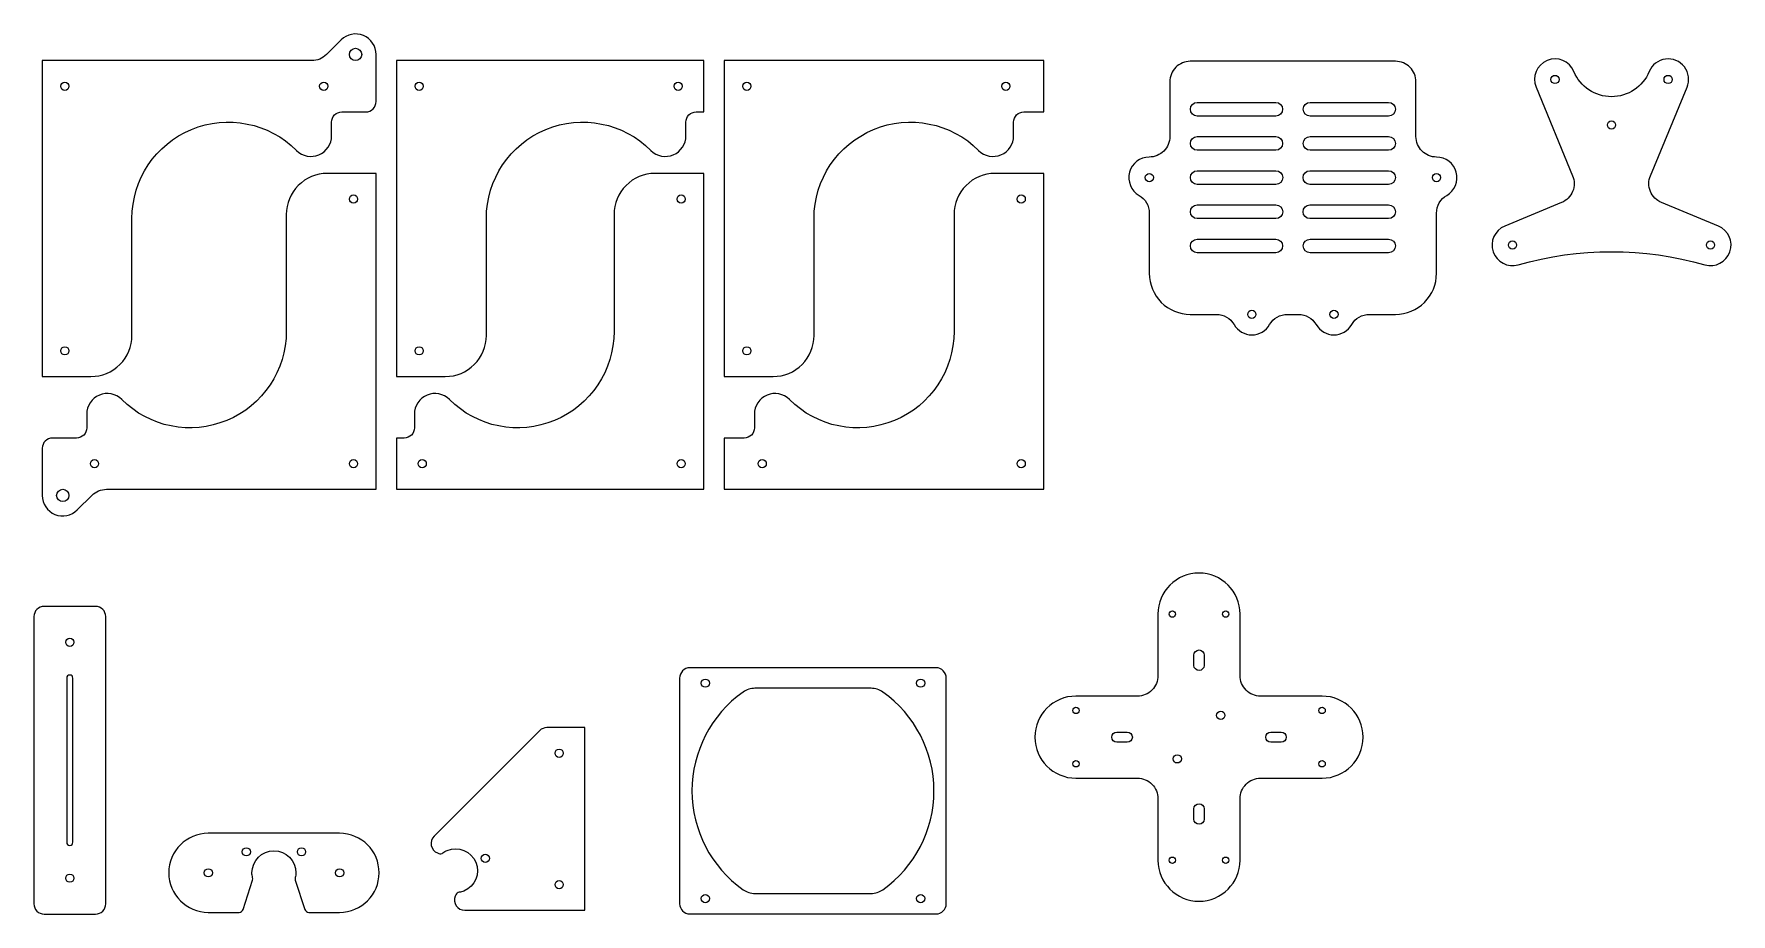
# Model space of a CAD drawing. Header units: millimetres. Extents: x 12 to 840, y 9 to 438.
import ezdxf

# ---------------------------------------------------------------- set-up
doc = ezdxf.new("R2010")
doc.units = ezdxf.units.MM
doc.header["$LTSCALE"] = 10

msp = doc.modelspace()

# ---------------------------------------------------------------- linework, layer by layer
for points in [[(16.45, 270.92), (40.21, 270.92, 0.414214), (60.21, 290.92), (60.21, 347.92, -0.668179), (140.45, 381.15, 0.668179), (157.52, 388.22), (157.52, 394.92, -0.414214), (162.52, 399.92), (166.21, 399.92), (174.21, 399.92, 0.414214), (179.21, 404.92), (179.21, 427.92, 0.668179), (162.14, 434.99), (155, 427.85, -0.198912), (147.93, 424.92), (16.45, 424.92)], [(166.21, 427.92, -1), (172.21, 427.92, -1)], [(189.21, 270.92), (212.97, 270.92, 0.414214), (232.97, 290.92), (232.97, 347.92, -0.668179), (313.21, 381.15, 0.668179), (330.28, 388.22), (330.28, 394.92, -0.414214), (335.28, 399.92), (338.97, 399.92), (338.97, 424.92), (189.21, 424.92)], [(348.97, 270.92), (372.74, 270.92, 0.414214), (392.74, 290.92), (392.74, 347.92, -0.668179), (472.97, 381.15, 0.668179), (490.04, 388.22), (490.04, 394.92, -0.414214), (495.04, 399.92), (504.74, 399.92), (504.74, 424.92), (348.97, 424.92)], [(686.2, 387.89), (686.2, 414.57, 0.414214), (676.2, 424.57), (576.18, 424.57, 0.414214), (566.18, 414.57), (566.18, 387.89, -0.414214), (556.18, 377.89, 0.767327), (551.18, 359.23, -0.267949), (556.18, 350.57), (556.18, 321.22, 0.414214), (576.18, 301.22), (588.87, 301.22, -0.267949), (597.53, 296.22, 0.57735), (614.85, 296.22, -0.267949), (623.51, 301.22), (628.87, 301.22, -0.267949), (637.53, 296.22, 0.57735), (654.85, 296.22, -0.267949), (663.51, 301.22), (676.2, 301.22, 0.414214), (696.2, 321.22), (696.2, 350.57, -0.267949), (701.2, 359.23, 0.767327), (696.2, 377.89, -0.414214)], [(799.87, 419.57, -0.668179), (763.19, 419.57, 1), (744.71, 411.92), (762.57, 368.8, -0.414214), (757.16, 355.73), (729.44, 344.25, 0.944484), (736.01, 325.39, -0.140172), (827.05, 325.39, 0.944484), (833.63, 344.25), (805.9, 355.73, -0.414214), (800.49, 368.8), (818.35, 411.92, 1)], [(25.45, 412.42, -1), (29.45, 412.42, -1)], [(151.71, 412.42, -1), (155.71, 412.42, -1)], [(198.21, 412.42, -1), (202.21, 412.42, -1)], [(324.47, 412.42, -1), (328.47, 412.42, -1)], [(357.97, 412.42, -1), (361.97, 412.42, -1)], [(484.24, 412.42, -1), (488.24, 412.42, -1)], [(617.86, 404.56, -1), (617.86, 397.89), (579.53, 397.89, -1), (579.53, 404.56)], [(634.53, 404.56), (672.86, 404.56, -1), (672.86, 397.89), (634.53, 397.89, -1)], [(617.86, 387.89, -1), (617.86, 381.23), (579.53, 381.23, -1), (579.53, 387.89)], [(634.53, 387.89), (672.86, 387.89, -1), (672.86, 381.23), (634.53, 381.23, -1)], [(179.21, 369.92), (155.45, 369.92, 0.414214), (135.45, 349.92), (135.45, 292.92, -0.668179), (55.22, 259.68, 0.668179), (38.15, 252.61), (38.15, 245.92, -0.414214), (33.15, 240.92), (29.45, 240.92), (21.45, 240.92, 0.414214), (16.45, 235.92), (16.45, 212.92, 0.668179), (33.52, 205.85), (40.66, 212.99, -0.198912), (47.74, 215.92), (179.21, 215.92)], [(338.97, 369.92), (315.21, 369.92, 0.414214), (295.21, 349.92), (295.21, 292.92, -0.668179), (214.98, 259.68, 0.668179), (197.91, 252.61), (197.91, 245.92, -0.414214), (192.91, 240.92), (189.21, 240.92), (189.21, 215.92), (338.97, 215.92)], [(504.74, 369.92), (480.97, 369.92, 0.414214), (460.97, 349.92), (460.97, 292.92, -0.668179), (380.74, 259.68, 0.668179), (363.67, 252.61), (363.67, 245.92, -0.414214), (358.67, 240.92), (348.97, 240.92), (348.97, 215.92), (504.74, 215.92)], [(617.92, 371.23, -1), (617.92, 364.56), (579.58, 364.56, -1), (579.58, 371.23)], [(634.47, 371.23), (672.8, 371.23, -1), (672.8, 364.56), (634.47, 364.56, -1)], [(166.21, 357.42, -1), (170.21, 357.42, -1)], [(325.97, 357.42, -1), (329.97, 357.42, -1)], [(491.74, 357.42, -1), (495.74, 357.42, -1)], [(617.92, 354.56, -1), (617.92, 347.89), (579.58, 347.89, -1), (579.58, 354.56)], [(634.47, 354.56), (672.8, 354.56, -1), (672.8, 347.89), (634.47, 347.89, -1)], [(617.86, 337.89, -1), (617.86, 331.23), (579.53, 331.23, -1), (579.53, 337.89)], [(634.53, 337.89), (672.86, 337.89, -1), (672.86, 331.23), (634.53, 331.23, -1)], [(29.45, 283.42, -1), (25.45, 283.42, -1)], [(202.21, 283.42, -1), (198.21, 283.42, -1)], [(361.97, 283.42, -1), (357.97, 283.42, -1)], [(43.95, 228.42, -1), (39.95, 228.42, -1)], [(170.21, 228.42, -1), (166.21, 228.42, -1)], [(203.71, 228.42, -1), (199.71, 228.42, -1)], [(329.97, 228.42, -1), (325.97, 228.42, -1)], [(369.47, 228.42, -1), (365.47, 228.42, -1)], [(495.74, 228.42, -1), (491.74, 228.42, -1)], [(29.45, 212.92, -1), (23.45, 212.92, -1)], [(520.41, 75.11), (550.41, 75.11, -0.414214), (560.41, 65.11), (560.41, 35.11, 1), (600.41, 35.11), (600.41, 65.11, -0.414214), (610.41, 75.11), (640.41, 75.11, 1), (640.41, 115.11), (610.41, 115.11, -0.414214), (600.41, 125.11), (600.41, 155.11, 1), (560.41, 155.11), (560.41, 125.11, -0.414214), (550.41, 115.11), (520.41, 115.11, 1)], [(17.41, 8.87), (42.41, 8.87, 0.414214), (47.41, 13.87), (47.41, 153.87, 0.414214), (42.41, 158.87), (17.41, 158.87, 0.414214), (12.41, 153.87), (12.41, 13.87, 0.414214)], [(577.91, 135.11, -1), (582.91, 135.11), (582.91, 130.11, -1), (577.91, 130.11)], [(31.41, 123.87, 1), (28.41, 123.87), (28.41, 43.87, 1), (31.41, 43.87)], [(332.21, 8.92), (452.21, 8.92, 0.414214), (457.21, 13.92), (457.21, 123.92, 0.414214), (452.21, 128.92), (332.21, 128.92, 0.414214), (327.21, 123.92), (327.21, 13.92, 0.414214)], [(426.29, 117.08, 0.155171), (420.51, 118.92), (363.91, 118.92, 0.155171), (358.13, 117.08, 0.517451), (358.13, 20.75, 0.155171), (363.91, 18.92), (420.51, 18.92, 0.155171), (426.29, 20.75, 0.517451)], [(280.95, 99.77), (262.54, 99.77, 0.198912), (259, 98.3), (207.5, 46.81, 0.534511), (209.13, 38.65), (209.78, 38.38, 0.277239), (211.82, 38.68, -0.074233), (213.85, 39.9, -1), (222.05, 20.08, -0.074233), (219.76, 19.51, 0.277239), (218.11, 18.29), (217.83, 17.63, 0.534511), (222.45, 10.72), (280.95, 10.72)], [(545.41, 92.61), (540.41, 92.61, -1), (540.41, 97.61), (545.41, 97.61, -1)], [(620.41, 97.61, -1), (620.41, 92.61), (615.41, 92.61, -1), (615.41, 97.61)], [(266.45, 87.27, -1), (270.45, 87.27, -1)], [(582.91, 55.11, -1), (577.91, 55.11), (577.91, 60.11, -1), (582.91, 60.11)], [(140.15, 28.99, -0.074233), (139.8, 26.65, 0.154217), (139.81, 25.45), (144.5, 11.09, 0.324505), (146.4, 9.71), (161.42, 9.71, 1), (161.42, 48.26), (97.42, 48.26, 1), (97.42, 9.71), (112.44, 9.71, 0.324505), (114.34, 11.09), (119.03, 25.45, 0.154217), (119.04, 26.65, -0.074233), (118.7, 28.99, -1)], [(117.96, 39.18, -1), (113.96, 39.18, -1)], [(144.88, 39.18, -1), (140.88, 39.18, -1)], [(234.48, 36.01, -1), (230.48, 36.01, -1)], [(99.42, 28.99, -1), (95.42, 28.99, -1)], [(163.42, 28.99, -1), (159.42, 28.99, -1)], [(270.45, 23.22, -1), (266.45, 23.22, -1)]]:
    msp.add_lwpolyline(points, format="xyb", close=True)
for centre, radius in [((753.95, 415.74), 2), ((809.11, 415.74), 2), ((781.53, 393.53), 2), ((556.18, 367.89), 2), ((696.2, 367.89), 2), ((733.26, 335.01), 2), ((829.8, 335.01), 2), ((606.19, 301.22), 2), ((646.19, 301.22), 2), ((567.41, 155.11), 1.55), ((593.41, 155.11), 1.55), ((29.91, 141.37), 2), ((339.71, 121.42), 2), ((444.71, 121.42), 2), ((520.41, 108.11), 1.55), ((591.02, 105.72), 2), ((640.41, 108.11), 1.55), ((520.41, 82.11), 1.55), ((569.81, 84.51), 2), ((640.41, 82.11), 1.55), ((567.41, 35.11), 1.55), ((593.41, 35.11), 1.55), ((29.91, 26.37), 2), ((339.71, 16.42), 2), ((444.71, 16.42), 2)]:
    msp.add_circle(centre, radius)

doc.saveas('drawing.dxf')
